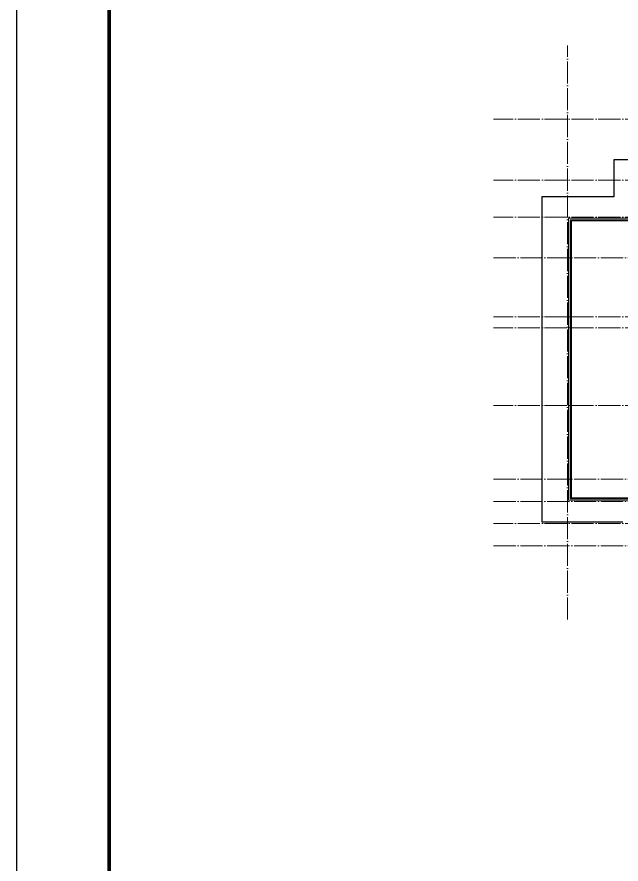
# Model space of a CAD drawing. Extents: x 27938 to 983267, y -209821 to 1628073.
# Drawn here: x 667514 to 683865, y 201785 to 224729 of the extents above; entities that cross this region are included whole.
import ezdxf

# ---------------------------------------------------------------- set-up
doc = ezdxf.new("R2010")
doc.units = 0
doc.header["$LTSCALE"] = 1000
doc.header["$MEASUREMENT"] = 0
doc.linetypes.add('DOTE', pattern=[2.42, 2, -0.2, 0.02, -0.2])
doc.layers.add('DOTE', color=19, linetype='DOTE', lineweight=9)
doc.layers.add('平面-栏杆', color=135, linetype='Continuous', lineweight=15)
doc.layers.add('ROOF', color=183, linetype='Continuous')
doc.layers.add('图框', color=140, linetype='Continuous')
doc.layers.add('yichutu', color=7, linetype='Continuous', true_color=0xffffff, plot=False)

# ---------------------------------------------------------------- blocks, each defined once
blk = doc.blocks.new('TK')
at = {"layer": '图框'}
blk.add_lwpolyline([(465375, 548714), (549475, 548714), (549475, 489314), (465375, 489314)], close=True, dxfattribs=at)
blk.add_lwpolyline([(465375, 548714), (549475, 548714), (549475, 489314), (465375, 489314)], close=True, dxfattribs=at)
at = {"layer": '图框', "const_width": 100}
blk.add_lwpolyline([(548475, 490314), (548475, 547714), (467875, 547714), (467875, 490314)], close=True, dxfattribs=at)
blk = doc.blocks.new('GFDGDGRDGRDG')
at = {"layer": 'DOTE', "linetype": 'DOTE', "ltscale": 0.3}
for p, q in [((575594, 360558), (575594, 376108)), ((626394, 374108), (573594, 374108)), ((626394, 372458), (573594, 372458)), ((626394, 371458), (573594, 371458)), ((573594, 370358), (626394, 370358)), ((626394, 368758), (573594, 368758)), ((626394, 368458), (573594, 368458)), ((626394, 366358), (573594, 366358)), ((573594, 364358), (626394, 364358)), ((573594, 363758), (626394, 363758)), ((626394, 363158), (573594, 363158)), ((573594, 362558), (626394, 362558))]:
    blk.add_line(p, q, dxfattribs=at)
blk = doc.blocks.new('yct-841-594-84100-59399.9999999999-100-1000.0')
at = {"layer": 'yichutu', "color": 7, "true_color": 0xffffff}
blk.add_lwpolyline([(0, 0), (0, 59400), (84100, 59400), (84100, 0)], close=True, dxfattribs=at)

msp = doc.modelspace()

# ---------------------------------------------------------------- linework, layer by layer
at = {"layer": 'ROOF', "color": 251, "ltscale": 0.8, "true_color": 0x636466}
for points in [[(693116.6, 219857), (689666.6, 219857), (689666.6, 220857), (683666.6, 220857), (683666.6, 219857), (681716.6, 219857), (681716.6, 211057), (683916.6, 211057)], [(684316.6, 219207), (682516.6, 219207), (682516.6, 211707), (684916.6, 211707)]]:
    msp.add_lwpolyline(points, dxfattribs=at)
at = {"layer": '平面-栏杆', "color": 251, "true_color": 0x636466}
for points in [[(690796.6, 219277), (682446.6, 219277), (682446.6, 211637), (684916.6, 211637)], [(690796.6, 219237), (682486.6, 219237), (682486.6, 211677), (684916.6, 211677)]]:
    msp.add_lwpolyline(points, dxfattribs=at)

# ---------------------------------------------------------------- block references
msp.add_blockref('TK', (202139.1, -310106.9))
at = {"layer": 'ROOF', "ltscale": 0.8}
msp.add_blockref('GFDGDGRDGRDG', (106822.9, -152151.3), dxfattribs=at)
at = {"layer": 'yichutu'}
msp.add_blockref('yct-841-594-84100-59399.9999999999-100-1000.0', (667514.1, 179206.8), dxfattribs=at)

doc.saveas('drawing.dxf')
